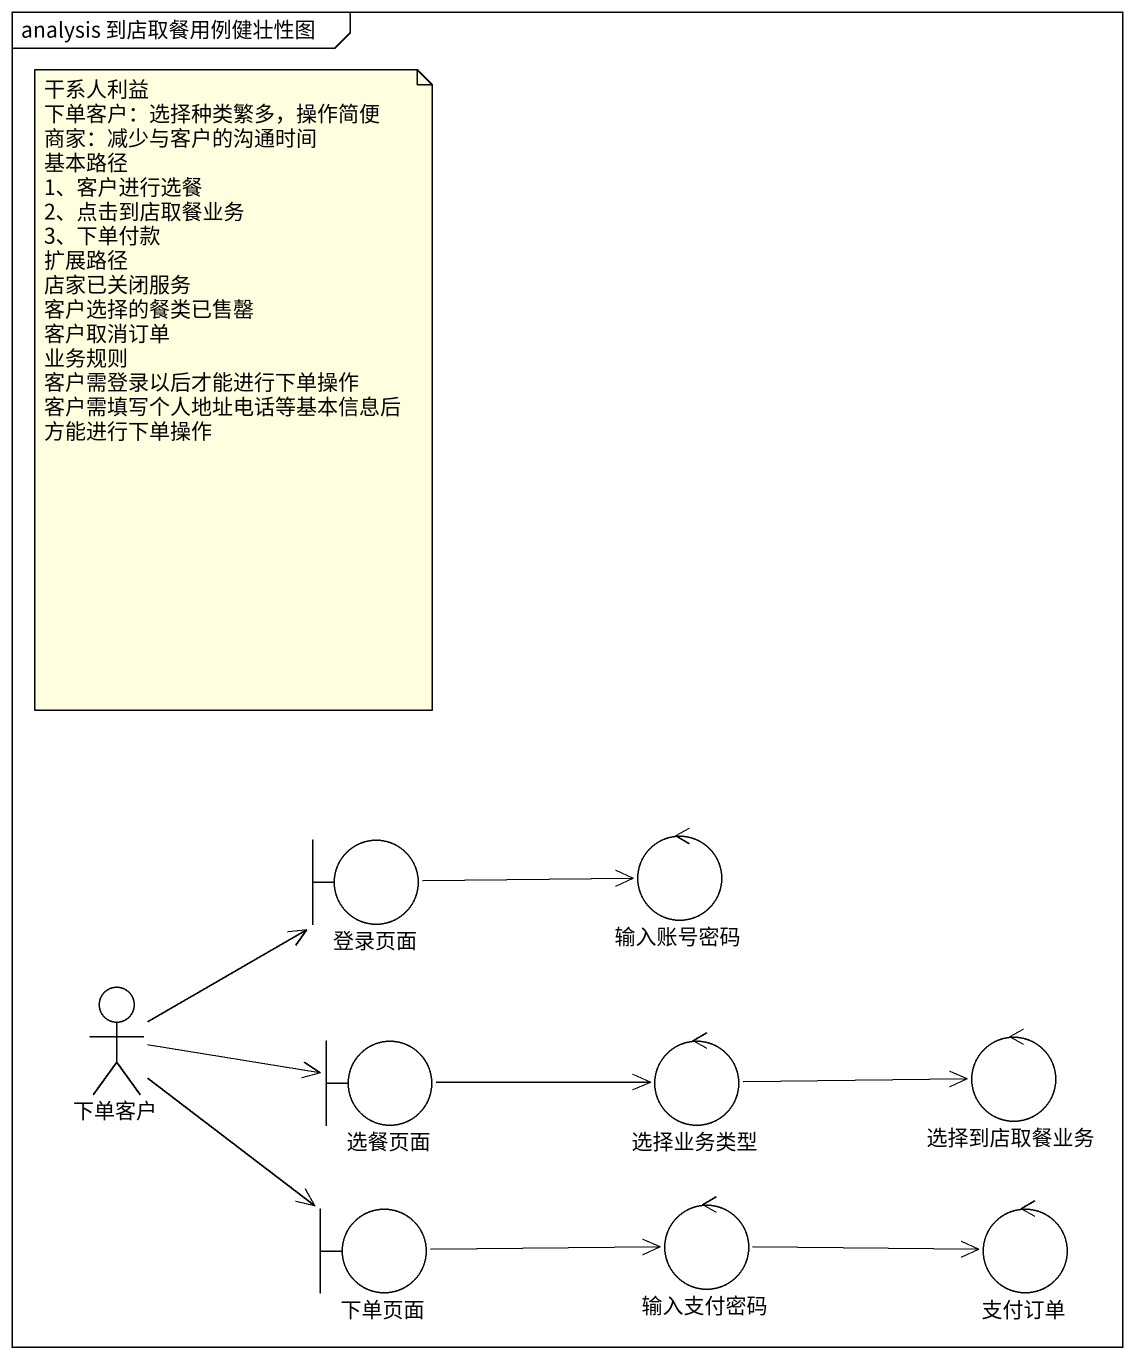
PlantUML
@startuml
mainframe analysis 到店取餐用例健壮性图
boundary 登录页面
control 输入账号密码
actor 下单客户
boundary 选餐页面
control 选择业务类型
control 选择到店取餐业务
boundary 下单页面
control 输入支付密码
control 支付订单
登录页面 -right-> 输入账号密码
下单客户 -up-> 登录页面
下单客户 -right-> 选餐页面
下单客户 --> 下单页面
选餐页面 -right-> 选择业务类型
选择业务类型 -right-> 选择到店取餐业务
下单页面 -right-> 输入支付密码
输入支付密码 -right-> 支付订单
note as N1
  干系人利益
  下单客户：选择种类繁多，操作简便
  商家：减少与客户的沟通时间
  基本路径
  1、客户进行选餐
  2、点击到店取餐业务
  3、下单付款
  扩展路径
  店家已关闭服务
  客户选择的餐类已售罄
  客户取消订单
  业务规则
  客户需登录以后才能进行下单操作
  客户需填写个人地址电话等基本信息后方能进行下单操作
end note
@enduml
